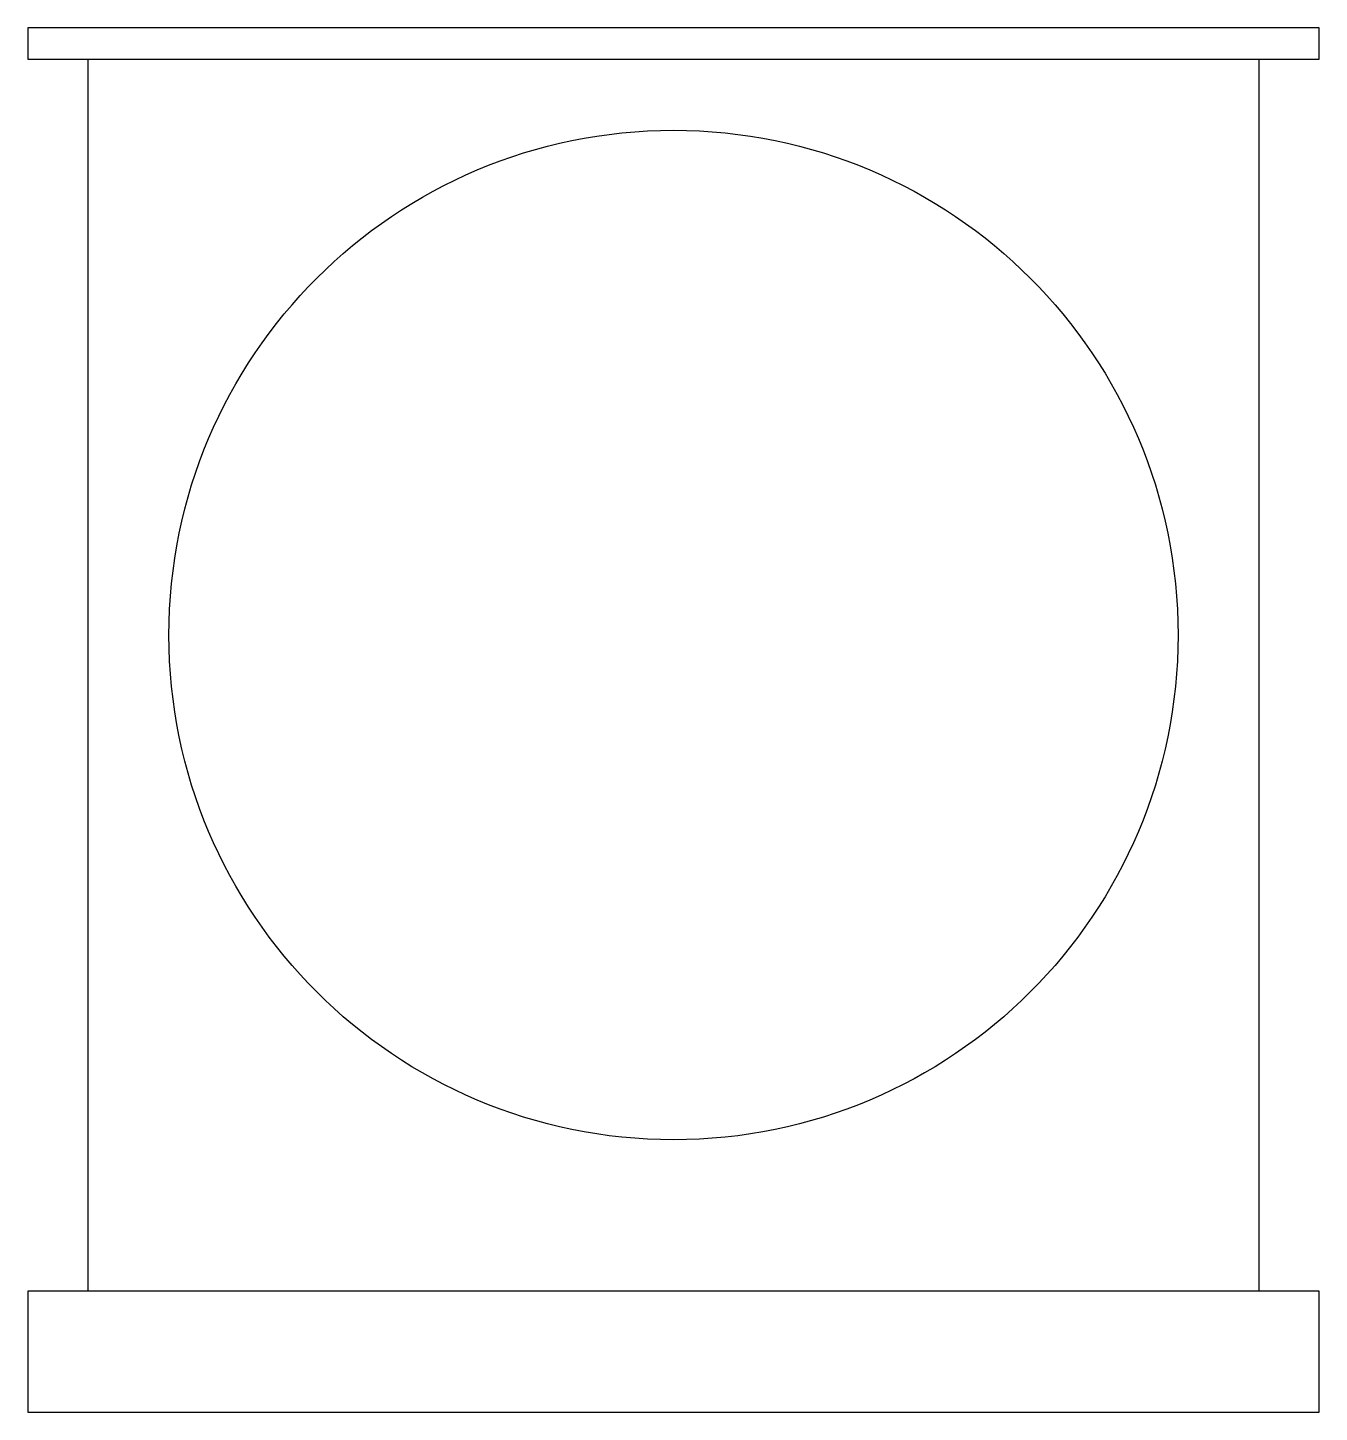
# Model space of a CAD drawing. Header units: millimetres. Extents: x -134 to -6, y 0 to 137.
import ezdxf

# ---------------------------------------------------------------- set-up
doc = ezdxf.new("R2010")
doc.units = ezdxf.units.MM
doc.layers.get('0').update_dxf_attribs({"linetype": 'CONTINUOUS'})

msp = doc.modelspace()

# ---------------------------------------------------------------- linework, layer by layer
for points in [[(-6, 137.16), (-134, 137.16), (-134, 134.06), (-6, 134.06)], [(-12, 12), (-128, 12), (-128, 134.06), (-12, 134.06)], [(-6, 12), (-134, 12), (-134, 0), (-6, 0)]]:
    msp.add_lwpolyline(points, close=True)
msp.add_circle((-70, 77), 50)
msp.add_circle((-70, 77), 50)

doc.saveas('drawing.dxf')
